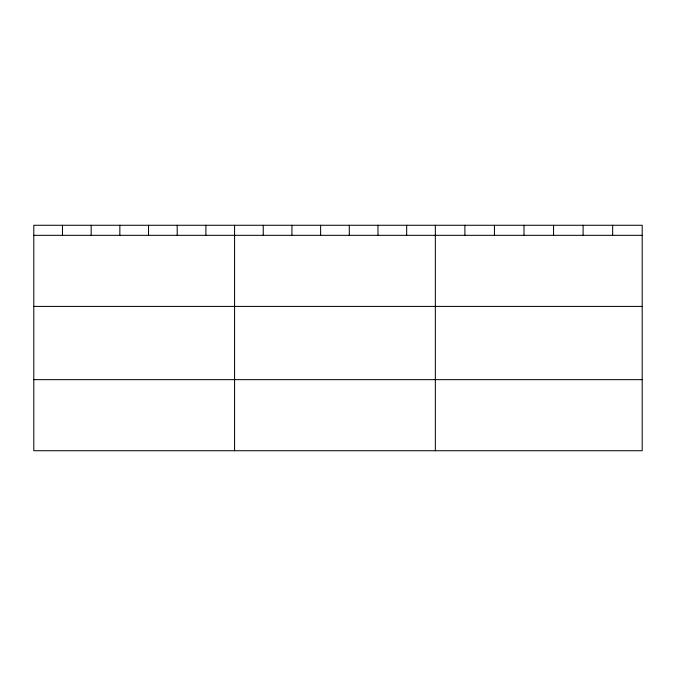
<?xml version="1.0" encoding="UTF-8"?>
<svg xmlns="http://www.w3.org/2000/svg" width="676" height="676" viewBox="0 0 676 676"><rect width="100%" height="100%" fill="white"/><g stroke="black" fill="none" stroke-linecap="round" stroke-linejoin="round"><path stroke-width="1.01" d="M642.2 306.414L642.2 225.269L33.8 225.269L33.8 450.731L642.2 450.731L642.2 306.414L33.8 306.414M33.8 235.324L642.2 235.324M33.8 379.65L642.2 379.65M612.65 225.269L612.65 235.324M583.101 225.269L583.101 235.324M553.551 225.269L553.551 235.324M523.993 225.269L523.993 235.324M494.443 225.269L494.443 235.324M464.894 225.269L464.894 235.324M435.344 225.269L435.344 450.731M406.665 225.269L406.665 235.324M377.977 225.269L377.977 235.324M349.298 225.269L349.298 235.324M320.618 225.269L320.618 235.324M291.939 225.269L291.939 235.324M263.251 225.269L263.251 235.324M234.572 225.269L234.572 450.731M205.893 225.269L205.893 235.324M177.205 225.269L177.205 235.324M148.526 225.269L148.526 235.324M119.846 225.269L119.846 235.324M91.167 225.269L91.167 235.324M62.479 225.269L62.479 235.324"/></g></svg>
